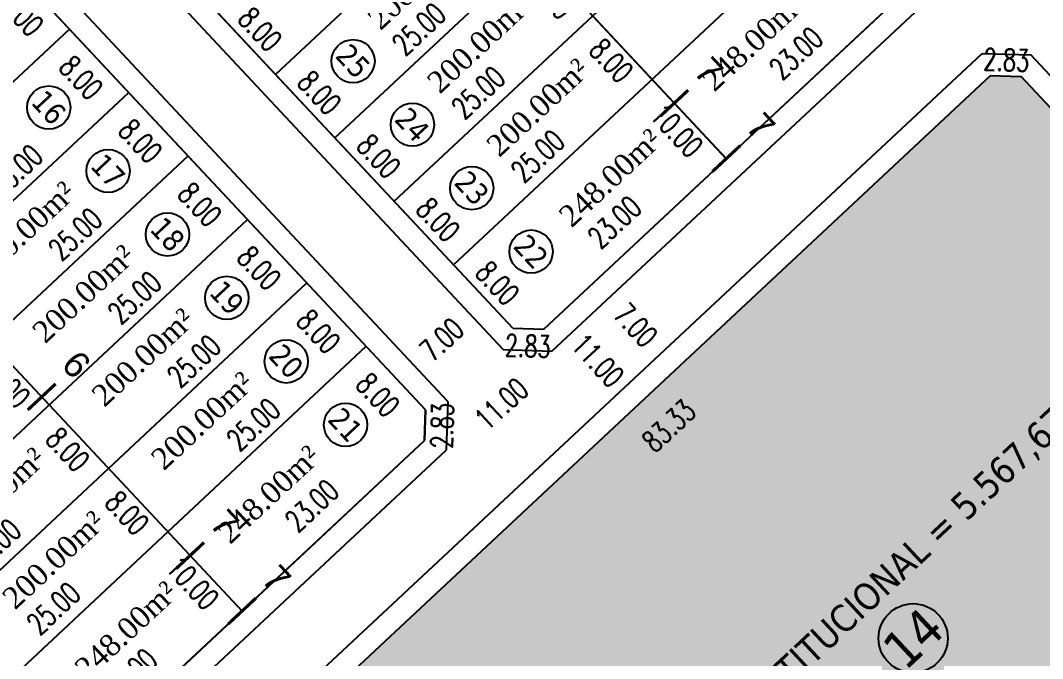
# Model space of a CAD drawing. Header units: metres. Extents: x 436314 to 439216, y 9612307 to 9615043.
# Drawn here: x 437514.5 to 437608.6, y 9614765.9 to 9614824.6 of the extents above; entities that cross this region are included whole.
import ezdxf

# ---------------------------------------------------------------- set-up
doc = ezdxf.new("R2010")
doc.units = ezdxf.units.M
doc.header["$PDMODE"] = 35
doc.header["$PDSIZE"] = 0.1
doc.linetypes.add('ACAD_ISO02W100', pattern=[15, 12, -3])
for name, color, linetype in [('AREA', 7, 'Continuous'), ('Auxiliar', 7, 'Continuous'), ('COTAS', 10, 'Continuous'), ('Eixo Acesso', 2, 'ACAD_ISO02W100'), ('Estacas', 7, 'Continuous'), ('Layer3', 1, 'Continuous'), ('M_FIO', 32, 'Continuous'), ('MEIO_FIO', 7, 'Continuous'), ('ÁREA', 7, 'Continuous')]:
    doc.layers.add(name, color=color, linetype=linetype)
doc.layers.get('0').off()
doc.styles.add('ARIAL', font='arial.ttf')
doc.styles.add('COTAS', font='romans.shx', dxfattribs={"width": 0.7})
doc.styles.add('tahoma', font='tahoma.ttf')
doc.styles.add('ÁREA', font='times.ttf', dxfattribs={"height": 2})
doc.dimstyles.new('C-75', dxfattribs={"dimtxt": 2, "dimasz": 0.2, "dimexe": 0, "dimexo": 0, "dimgap": 1, "dimtad": 0, "dimzin": 4, "dimdsep": 46, "dimtxsty": 'COTAS', "dimblk1": 'BOL-COT', "dimblk2": 'BOL-COT', "dimsah": 1, "dimcen": 0.1, "dimse1": 1, "dimse2": 1, "dimsd1": 1, "dimsd2": 1, "dimclrd": 8, "dimclre": 256, "dimclrt": 256, "dimaunit": 1, "dimadec": 3, "dimazin": 0, "dimtfac": 0.5, "dimtix": 1, "dimtmove": 0, "dimatfit": 3, "dimldrblk": 'BOL-COT', "dimfxl": 1, "dimtolj": 1, "dimtzin": 0, "dimarcsym": 0})

# ---------------------------------------------------------------- blocks, each defined once
blk = doc.blocks.new('Est')
at = {"const_width": 0.2}
blk.add_lwpolyline([(0, -1.2), (0, 1.2)], dxfattribs=at)
blk = doc.blocks.new('*D597')
at = {"layer": 'Defpoints', "color": 0, "transparency": 16777216}
for p in [(2732.276, 1061.554), (2729.996, 1053.553), (2732.276, 1053.554)]:
    blk.add_point(p, dxfattribs=at)
at = {"layer": 'Layer3', "transparency": 16777216, "insert": (2729.996, 1057.553), "char_height": 2, "attachment_point": 5, "rotation": 270.00204, "style": 'COTAS'}
blk.add_mtext('\\A1;8.00', dxfattribs=at)
blk = doc.blocks.new('BOL-COT')
at = {"layer": 'COTAS'}
for p, q in [((-2, 0), (2, 0)), ((0, -3), (0, 3))]:
    blk.add_line(p, q, dxfattribs=at)
blk.add_circle((0, 0), 0.4, dxfattribs=at)
blk = doc.blocks.new('*D598')
at = {"layer": 'Defpoints', "color": 0, "transparency": 16777216}
for p in [(2707.276, 1055.396), (2707.276, 1053.553), (2732.276, 1053.554)]:
    blk.add_point(p, dxfattribs=at)
at = {"layer": 'Layer3', "transparency": 16777216, "insert": (2719.776, 1055.397), "char_height": 2, "attachment_point": 5, "rotation": 0.00204, "style": 'COTAS'}
blk.add_mtext('\\A1;25.00', dxfattribs=at)
blk = doc.blocks.new('*D602')
at = {"layer": 'Defpoints', "color": 0, "transparency": 16777216}
for p in [(2732.276, 1053.554), (2729.997, 1045.553), (2732.276, 1045.554)]:
    blk.add_point(p, dxfattribs=at)
at = {"layer": 'Layer3', "transparency": 16777216, "insert": (2729.997, 1049.553), "char_height": 2, "attachment_point": 5, "rotation": 270.00204, "style": 'COTAS'}
blk.add_mtext('\\A1;8.00', dxfattribs=at)
blk = doc.blocks.new('*D603')
at = {"layer": 'Defpoints', "color": 0, "transparency": 16777216}
for p in [(2707.276, 1047.396), (2707.276, 1045.553), (2732.276, 1045.554)]:
    blk.add_point(p, dxfattribs=at)
at = {"layer": 'Layer3', "transparency": 16777216, "insert": (2719.776, 1047.397), "char_height": 2, "attachment_point": 5, "rotation": 0.00204, "style": 'COTAS'}
blk.add_mtext('\\A1;25.00', dxfattribs=at)
blk = doc.blocks.new('*D607')
at = {"layer": 'Defpoints', "color": 0, "transparency": 16777216}
for p in [(2732.276, 1045.554), (2729.997, 1037.553), (2732.277, 1037.554)]:
    blk.add_point(p, dxfattribs=at)
at = {"layer": 'Layer3', "transparency": 16777216, "insert": (2729.997, 1041.553), "char_height": 2, "attachment_point": 5, "rotation": 270.00204, "style": 'COTAS'}
blk.add_mtext('\\A1;8.00', dxfattribs=at)
blk = doc.blocks.new('*D608')
at = {"layer": 'Defpoints', "color": 0, "transparency": 16777216}
for p in [(2707.277, 1039.396), (2707.277, 1037.553), (2732.277, 1037.554)]:
    blk.add_point(p, dxfattribs=at)
at = {"layer": 'Layer3', "transparency": 16777216, "insert": (2719.777, 1039.397), "char_height": 2, "attachment_point": 5, "rotation": 0.00204, "style": 'COTAS'}
blk.add_mtext('\\A1;25.00', dxfattribs=at)
blk = doc.blocks.new('*D612')
at = {"layer": 'Defpoints', "color": 0, "transparency": 16777216}
for p in [(2707.277, 1031.396), (2707.277, 1029.553), (2732.277, 1029.554)]:
    blk.add_point(p, dxfattribs=at)
at = {"layer": 'Layer3', "transparency": 16777216, "insert": (2719.777, 1031.397), "char_height": 2, "attachment_point": 5, "rotation": 0.00204, "style": 'COTAS'}
blk.add_mtext('\\A1;25.00', dxfattribs=at)
blk = doc.blocks.new('*D614')
at = {"layer": 'Defpoints', "color": 0, "transparency": 16777216}
for p in [(2703.18, 1037.375), (2703.18, 1029.375), (2705.711, 1029.375)]:
    blk.add_point(p, dxfattribs=at)
at = {"layer": 'Layer3', "transparency": 16777216, "insert": (2705.711, 1033.375), "char_height": 2, "attachment_point": 5, "rotation": 270.00204, "style": 'COTAS'}
blk.add_mtext('\\A1;8.00', dxfattribs=at)
blk = doc.blocks.new('*D615')
at = {"layer": 'Defpoints', "color": 0, "transparency": 16777216}
for p in [(2707.276, 1031.588), (2682.277, 1029.543), (2707.277, 1029.553)]:
    blk.add_point(p, dxfattribs=at)
at = {"layer": 'Layer3', "transparency": 16777216, "insert": (2694.776, 1031.583), "char_height": 2, "attachment_point": 5, "rotation": 0.02224, "style": 'COTAS'}
blk.add_mtext('\\A1;25.00', dxfattribs=at)
blk = doc.blocks.new('*D616')
at = {"layer": 'Defpoints', "color": 0, "transparency": 16777216}
for p in [(2732.277, 1029.554), (2729.998, 1021.553), (2732.277, 1021.554)]:
    blk.add_point(p, dxfattribs=at)
at = {"layer": 'Layer3', "transparency": 16777216, "insert": (2729.997, 1025.553), "char_height": 2, "attachment_point": 5, "rotation": 270.00204, "style": 'COTAS'}
blk.add_mtext('\\A1;8.00', dxfattribs=at)
blk = doc.blocks.new('*D617')
at = {"layer": 'Defpoints', "color": 0, "transparency": 16777216}
for p in [(2707.277, 1023.396), (2707.277, 1021.553), (2732.277, 1021.554)]:
    blk.add_point(p, dxfattribs=at)
at = {"layer": 'Layer3', "transparency": 16777216, "insert": (2719.777, 1023.397), "char_height": 2, "attachment_point": 5, "rotation": 0.00204, "style": 'COTAS'}
blk.add_mtext('\\A1;25.00', dxfattribs=at)
blk = doc.blocks.new('*D619')
at = {"layer": 'Defpoints', "color": 0, "transparency": 16777216}
for p in [(2703.18, 1029.375), (2703.18, 1021.375), (2705.711, 1021.375)]:
    blk.add_point(p, dxfattribs=at)
at = {"layer": 'Layer3', "transparency": 16777216, "insert": (2705.711, 1025.375), "char_height": 2, "attachment_point": 5, "rotation": 270.00204, "style": 'COTAS'}
blk.add_mtext('\\A1;8.00', dxfattribs=at)
blk = doc.blocks.new('*D620')
at = {"layer": 'Defpoints', "color": 0, "transparency": 16777216}
for p in [(2707.276, 1023.588), (2682.277, 1021.543), (2707.277, 1021.553)]:
    blk.add_point(p, dxfattribs=at)
at = {"layer": 'Layer3', "transparency": 16777216, "insert": (2694.776, 1023.583), "char_height": 2, "attachment_point": 5, "rotation": 0.02224, "style": 'COTAS'}
blk.add_mtext('\\A1;25.00', dxfattribs=at)
blk = doc.blocks.new('*D621')
at = {"layer": 'Defpoints', "color": 0, "transparency": 16777216}
for p in [(2732.277, 1021.554), (2729.998, 1013.553), (2732.278, 1013.554)]:
    blk.add_point(p, dxfattribs=at)
at = {"layer": 'Layer3', "transparency": 16777216, "insert": (2729.998, 1017.553), "char_height": 2, "attachment_point": 5, "rotation": 270.00204, "style": 'COTAS'}
blk.add_mtext('\\A1;8.00', dxfattribs=at)
blk = doc.blocks.new('*D622')
at = {"layer": 'Defpoints', "color": 0, "transparency": 16777216}
for p in [(2707.277, 1015.396), (2707.278, 1013.553), (2732.278, 1013.554)]:
    blk.add_point(p, dxfattribs=at)
at = {"layer": 'Layer3', "transparency": 16777216, "insert": (2719.777, 1015.397), "char_height": 2, "attachment_point": 5, "rotation": 0.00204, "style": 'COTAS'}
blk.add_mtext('\\A1;25.00', dxfattribs=at)
blk = doc.blocks.new('*D624')
at = {"layer": 'Defpoints', "color": 0, "transparency": 16777216}
for p in [(2703.18, 1021.375), (2703.181, 1013.375), (2705.711, 1013.375)]:
    blk.add_point(p, dxfattribs=at)
at = {"layer": 'Layer3', "transparency": 16777216, "insert": (2705.711, 1017.375), "char_height": 2, "attachment_point": 5, "rotation": 270.00204, "style": 'COTAS'}
blk.add_mtext('\\A1;8.00', dxfattribs=at)
blk = doc.blocks.new('*D625')
at = {"layer": 'Defpoints', "color": 0, "transparency": 16777216}
for p in [(2707.277, 1015.588), (2682.278, 1013.543), (2707.278, 1013.553)]:
    blk.add_point(p, dxfattribs=at)
at = {"layer": 'Layer3', "transparency": 16777216, "insert": (2694.777, 1015.583), "char_height": 2, "attachment_point": 5, "rotation": 0.02224, "style": 'COTAS'}
blk.add_mtext('\\A1;25.00', dxfattribs=at)
blk = doc.blocks.new('*D626')
at = {"layer": 'Defpoints', "color": 0, "transparency": 16777216}
for p in [(2732.278, 1013.554), (2729.998, 1005.553), (2732.278, 1005.554)]:
    blk.add_point(p, dxfattribs=at)
at = {"layer": 'Layer3', "transparency": 16777216, "insert": (2729.998, 1009.553), "char_height": 2, "attachment_point": 5, "rotation": 270.00204, "style": 'COTAS'}
blk.add_mtext('\\A1;8.00', dxfattribs=at)
blk = doc.blocks.new('*D627')
at = {"layer": 'Defpoints', "color": 0, "transparency": 16777216}
for p in [(2707.106, 1006.26), (2707.106, 1002.43), (2730.106, 1002.43)]:
    blk.add_point(p, dxfattribs=at)
at = {"layer": 'Layer3', "transparency": 16777216, "insert": (2718.606, 1006.26), "char_height": 2, "attachment_point": 5, "rotation": 0.00204, "style": 'COTAS'}
blk.add_mtext('\\A1;23.00', dxfattribs=at)
blk = doc.blocks.new('*D629')
at = {"layer": 'Defpoints', "color": 0, "transparency": 16777216}
for p in [(2707.278, 1006.303), (2684.278, 1003.552), (2707.278, 1003.553)]:
    blk.add_point(p, dxfattribs=at)
at = {"layer": 'Layer3', "transparency": 16777216, "insert": (2695.778, 1006.303), "char_height": 2, "attachment_point": 5, "rotation": 0.00204, "style": 'COTAS'}
blk.add_mtext('\\A1;23.00', dxfattribs=at)
blk = doc.blocks.new('*D630')
at = {"layer": 'Defpoints', "color": 0, "transparency": 16777216}
for p in [(2707.278, 1013.553), (2705.714, 1003.553), (2707.278, 1003.553)]:
    blk.add_point(p, dxfattribs=at)
at = {"layer": 'Layer3', "transparency": 16777216, "insert": (2705.714, 1008.553), "char_height": 2, "attachment_point": 5, "rotation": 270.00204, "style": 'COTAS'}
blk.add_mtext('\\A1;10.00', dxfattribs=at)
blk = doc.blocks.new('*D700')
at = {"layer": 'Defpoints', "color": 0, "transparency": 16777216}
for p in [(2743.276, 1045.554), (2743.277, 1037.554), (2745.069, 1037.554)]:
    blk.add_point(p, dxfattribs=at)
at = {"layer": 'Layer3', "transparency": 16777216, "insert": (2745.069, 1041.554), "char_height": 2, "attachment_point": 5, "rotation": 270.00204, "style": 'COTAS'}
blk.add_mtext('\\A1;8.00', dxfattribs=at)
blk = doc.blocks.new('*D702')
at = {"layer": 'Defpoints', "color": 0, "transparency": 16777216}
for p in [(2768.276, 1039.59), (2768.277, 1037.555), (2743.277, 1037.545)]:
    blk.add_point(p, dxfattribs=at)
at = {"layer": 'Layer3', "transparency": 16777216, "insert": (2755.776, 1039.585), "char_height": 2, "attachment_point": 5, "rotation": 0.02224, "style": 'COTAS'}
blk.add_mtext('\\A1;25.00', dxfattribs=at)
blk = doc.blocks.new('*D704')
at = {"layer": 'Defpoints', "color": 0, "transparency": 16777216}
for p in [(2743.277, 1037.554), (2743.277, 1029.554), (2745.069, 1029.554)]:
    blk.add_point(p, dxfattribs=at)
at = {"layer": 'Layer3', "transparency": 16777216, "insert": (2745.069, 1033.554), "char_height": 2, "attachment_point": 5, "rotation": 270.00204, "style": 'COTAS'}
blk.add_mtext('\\A1;8.00', dxfattribs=at)
blk = doc.blocks.new('*D706')
at = {"layer": 'Defpoints', "color": 0, "transparency": 16777216}
for p in [(2768.276, 1031.59), (2743.277, 1029.545), (2768.277, 1029.555)]:
    blk.add_point(p, dxfattribs=at)
at = {"layer": 'Layer3', "transparency": 16777216, "insert": (2755.776, 1031.585), "char_height": 2, "attachment_point": 5, "rotation": 0.02224, "style": 'COTAS'}
blk.add_mtext('\\A1;25.00', dxfattribs=at)
blk = doc.blocks.new('*D709')
at = {"layer": 'Defpoints', "color": 0, "transparency": 16777216}
for p in [(2743.277, 1029.554), (2743.277, 1021.554), (2745.069, 1021.554)]:
    blk.add_point(p, dxfattribs=at)
at = {"layer": 'Layer3', "transparency": 16777216, "insert": (2745.069, 1025.554), "char_height": 2, "attachment_point": 5, "rotation": 270.00204, "style": 'COTAS'}
blk.add_mtext('\\A1;8.00', dxfattribs=at)
blk = doc.blocks.new('*D710')
at = {"layer": 'Defpoints', "color": 0, "transparency": 16777216}
for p in [(2764.18, 1029.377), (2764.18, 1021.377), (2766.711, 1021.377)]:
    blk.add_point(p, dxfattribs=at)
at = {"layer": 'Layer3', "transparency": 16777216, "insert": (2766.711, 1025.377), "char_height": 2, "attachment_point": 5, "rotation": 270.00204, "style": 'COTAS'}
blk.add_mtext('\\A1;8.00', dxfattribs=at)
blk = doc.blocks.new('*D711')
at = {"layer": 'Defpoints', "color": 0, "transparency": 16777216}
for p in [(2768.276, 1023.59), (2743.277, 1021.545), (2768.277, 1021.555)]:
    blk.add_point(p, dxfattribs=at)
at = {"layer": 'Layer3', "transparency": 16777216, "insert": (2755.776, 1023.585), "char_height": 2, "attachment_point": 5, "rotation": 0.02224, "style": 'COTAS'}
blk.add_mtext('\\A1;25.00', dxfattribs=at)
blk = doc.blocks.new('*D713')
at = {"layer": 'Defpoints', "color": 0, "transparency": 16777216}
for p in [(2768.277, 1015.399), (2768.278, 1013.555), (2793.278, 1013.556)]:
    blk.add_point(p, dxfattribs=at)
at = {"layer": 'Layer3', "transparency": 16777216, "insert": (2780.777, 1015.399), "char_height": 2, "attachment_point": 5, "rotation": 0.00204, "style": 'COTAS'}
blk.add_mtext('\\A1;25.00', dxfattribs=at)
blk = doc.blocks.new('*D714')
at = {"layer": 'Defpoints', "color": 0, "transparency": 16777216}
for p in [(2743.277, 1021.554), (2743.278, 1013.554), (2745.07, 1013.554)]:
    blk.add_point(p, dxfattribs=at)
at = {"layer": 'Layer3', "transparency": 16777216, "insert": (2745.07, 1017.554), "char_height": 2, "attachment_point": 5, "rotation": 270.00204, "style": 'COTAS'}
blk.add_mtext('\\A1;8.00', dxfattribs=at)
blk = doc.blocks.new('*D715')
at = {"layer": 'Defpoints', "color": 0, "transparency": 16777216}
for p in [(2764.18, 1021.377), (2764.181, 1013.377), (2766.711, 1013.377)]:
    blk.add_point(p, dxfattribs=at)
at = {"layer": 'Layer3', "transparency": 16777216, "insert": (2766.711, 1017.377), "char_height": 2, "attachment_point": 5, "rotation": 270.00204, "style": 'COTAS'}
blk.add_mtext('\\A1;8.00', dxfattribs=at)
blk = doc.blocks.new('*D716')
at = {"layer": 'Defpoints', "color": 0, "transparency": 16777216}
for p in [(2768.277, 1015.59), (2743.278, 1013.545), (2768.278, 1013.555)]:
    blk.add_point(p, dxfattribs=at)
at = {"layer": 'Layer3', "transparency": 16777216, "insert": (2755.777, 1015.585), "char_height": 2, "attachment_point": 5, "rotation": 0.02224, "style": 'COTAS'}
blk.add_mtext('\\A1;25.00', dxfattribs=at)
blk = doc.blocks.new('*D718')
at = {"layer": 'Defpoints', "color": 0, "transparency": 16777216}
for p in [(2768.106, 1006.262), (2768.106, 1002.432), (2791.106, 1002.433)]:
    blk.add_point(p, dxfattribs=at)
at = {"layer": 'Layer3', "transparency": 16777216, "insert": (2779.606, 1006.262), "char_height": 2, "attachment_point": 5, "rotation": 0.00204, "style": 'COTAS'}
blk.add_mtext('\\A1;23.00', dxfattribs=at)
blk = doc.blocks.new('*D719')
at = {"layer": 'Defpoints', "color": 0, "transparency": 16777216}
for p in [(2743.278, 1013.554), (2743.278, 1005.554), (2745.07, 1005.554)]:
    blk.add_point(p, dxfattribs=at)
at = {"layer": 'Layer3', "transparency": 16777216, "insert": (2745.07, 1009.554), "char_height": 2, "attachment_point": 5, "rotation": 270.00204, "style": 'COTAS'}
blk.add_mtext('\\A1;8.00', dxfattribs=at)
blk = doc.blocks.new('*D720')
at = {"layer": 'Defpoints', "color": 0, "transparency": 16777216}
for p in [(2768.278, 1006.305), (2745.278, 1003.554), (2768.278, 1003.555)]:
    blk.add_point(p, dxfattribs=at)
at = {"layer": 'Layer3', "transparency": 16777216, "insert": (2756.778, 1006.305), "char_height": 2, "attachment_point": 5, "rotation": 0.00204, "style": 'COTAS'}
blk.add_mtext('\\A1;23.00', dxfattribs=at)
blk = doc.blocks.new('*D721')
at = {"layer": 'Defpoints', "color": 0, "transparency": 16777216}
for p in [(2768.278, 1013.555), (2766.714, 1003.555), (2768.278, 1003.555)]:
    blk.add_point(p, dxfattribs=at)
at = {"layer": 'Layer3', "transparency": 16777216, "insert": (2766.714, 1008.555), "char_height": 2, "attachment_point": 5, "rotation": 270.00204, "style": 'COTAS'}
blk.add_mtext('\\A1;10.00', dxfattribs=at)
blk = doc.blocks.new('*D822')
at = {"layer": 'Defpoints', "color": 0, "transparency": 16777216}
for p in [(2732.277, 1037.554), (2729.997, 1029.553), (2732.277, 1029.554)]:
    blk.add_point(p, dxfattribs=at)
at = {"layer": 'Layer3', "transparency": 16777216, "insert": (2729.997, 1033.553), "char_height": 2, "attachment_point": 5, "rotation": 270.00204, "style": 'COTAS'}
blk.add_mtext('\\A1;8.00', dxfattribs=at)
blk = doc.blocks.new('*D834')
at = {"layer": 'Defpoints', "color": 0, "transparency": 16777216}
for p in [(2732.278, 1005.554), (2730.278, 1003.553), (2731.385, 1002.447)]:
    blk.add_point(p, dxfattribs=at)
at = {"layer": 'Layer3', "transparency": 16777216, "insert": (2732.385, 1003.447), "char_height": 2, "attachment_point": 5, "rotation": 45.00204, "style": 'COTAS'}
blk.add_mtext('\\A1;2.83', dxfattribs=at)
blk = doc.blocks.new('*D835')
at = {"layer": 'Defpoints', "color": 0, "transparency": 16777216}
for p in [(2743.278, 1005.554), (2745.278, 1003.554), (2744.158, 1002.434)]:
    blk.add_point(p, dxfattribs=at)
at = {"layer": 'Layer3', "transparency": 16777216, "insert": (2743.158, 1003.434), "char_height": 2, "attachment_point": 5, "rotation": 315.00204, "style": 'COTAS'}
blk.add_mtext('\\A1;2.83', dxfattribs=at)
blk = doc.blocks.new('*D901')
at = {"layer": 'Defpoints', "color": 0, "transparency": 16777216}
for p in [(2793.278, 990.556), (2789.77, 928.756), (2793.281, 928.756)]:
    blk.add_point(p, dxfattribs=at)
at = {"layer": 'Layer3', "transparency": 16777216, "insert": (2789.769, 959.656), "char_height": 2, "attachment_point": 5, "rotation": 270.00204, "style": 'COTAS'}
blk.add_mtext('\\A1;61.80', dxfattribs=at)
blk = doc.blocks.new('*D842')
at = {"layer": 'Defpoints', "color": 0, "transparency": 16777216}
for p in [(2791.278, 992.556), (2794.317, 991.595), (2793.278, 990.556)]:
    blk.add_point(p, dxfattribs=at)
at = {"layer": 'Layer3', "transparency": 16777216, "insert": (2793.317, 992.595), "char_height": 2, "attachment_point": 5, "rotation": 315.00204, "style": 'COTAS'}
blk.add_mtext('\\A1;2.83', dxfattribs=at)
blk = doc.blocks.new('*D873')
at = {"layer": 'Defpoints', "color": 0, "transparency": 16777216}
for p in [(2732.278, 1005.662), (2743.278, 1005.554), (2743.234, 1001.13)]:
    blk.add_point(p, dxfattribs=at)
at = {"layer": 'Layer3', "transparency": 16777216, "insert": (2737.734, 1001.184), "char_height": 2, "attachment_point": 5, "rotation": 359.43568, "style": 'COTAS'}
blk.add_mtext('\\A1;11.00', dxfattribs=at)
blk = doc.blocks.new('*D874')
at = {"layer": 'Defpoints', "color": 0, "transparency": 16777216}
for p in [(2734.278, 1009.264), (2741.278, 1009.264), (2741.278, 1009.264)]:
    blk.add_point(p, dxfattribs=at)
at = {"layer": 'Layer3', "transparency": 16777216, "insert": (2737.778, 1009.264), "char_height": 2, "attachment_point": 5, "rotation": 0.00204, "style": 'COTAS'}
blk.add_mtext('\\A1;7.00', dxfattribs=at)
blk = doc.blocks.new('*D875')
at = {"layer": 'Defpoints', "color": 0, "transparency": 16777216}
for p in [(2745.521, 1001.554), (2745.521, 994.554), (2751.721, 994.554)]:
    blk.add_point(p, dxfattribs=at)
at = {"layer": 'Layer3', "transparency": 16777216, "insert": (2751.721, 998.054), "char_height": 2, "attachment_point": 5, "rotation": 270.00204, "style": 'COTAS'}
blk.add_mtext('\\A1;7.00', dxfattribs=at)
blk = doc.blocks.new('*D876')
at = {"layer": 'Defpoints', "color": 0, "transparency": 16777216}
for p in [(2745.278, 1003.554), (2745.278, 992.554), (2746.952, 992.554)]:
    blk.add_point(p, dxfattribs=at)
at = {"layer": 'Layer3', "transparency": 16777216, "insert": (2746.951, 998.054), "char_height": 2, "attachment_point": 5, "rotation": 270.00204, "style": 'COTAS'}
blk.add_mtext('\\A1;11.00', dxfattribs=at)
blk = doc.blocks.new('*D906')
at = {"layer": 'Defpoints', "color": 0, "transparency": 16777216}
for p in [(2791.28, 932.099), (2703.951, 928.74), (2791.281, 928.743)]:
    blk.add_point(p, dxfattribs=at)
at = {"layer": 'Layer3', "transparency": 16777216, "insert": (2748.874, 932.097), "char_height": 2, "attachment_point": 5, "rotation": 0.00204, "style": 'COTAS'}
blk.add_mtext('\\A1;87.33', dxfattribs=at)
blk = doc.blocks.new('*D907')
at = {"layer": 'Defpoints', "color": 0, "transparency": 16777216}
for p in [(2705.948, 992.54), (2789.278, 992.543), (2705.948, 989.182)]:
    blk.add_point(p, dxfattribs=at)
at = {"layer": 'Layer3', "transparency": 16777216, "insert": (2747.613, 989.183), "char_height": 2, "attachment_point": 5, "rotation": 0.00204, "style": 'COTAS'}
blk.add_mtext('\\A1;83.33', dxfattribs=at)
blk = doc.blocks.new('*D909')
at = {"layer": 'Defpoints', "color": 0, "transparency": 16777216}
for p in [(2793.28, 932.111), (2705.951, 928.753), (2793.281, 928.756)]:
    blk.add_point(p, dxfattribs=at)
at = {"layer": 'Layer3', "transparency": 16777216, "insert": (2750.874, 932.11), "char_height": 2, "attachment_point": 5, "rotation": 0.00204, "style": 'COTAS'}
blk.add_mtext('\\A1;87.33', dxfattribs=at)
blk = doc.blocks.new('atutu')
at = {"layer": 'Layer3'}
h = blk.add_hatch(color=101, dxfattribs=at)
h.dxf.hatch_style = 1
h.set_gradient(color1=(131, 236, 156), color2=(83, 228, 117), one_color=1, tint=0.61)
h.paths.add_polyline_path([(2752.999, 957.366, 1), (2748.371, 961.737, 1)])
at = {"layer": 'MEIO_FIO'}
h = blk.add_hatch(dxfattribs=at)
h.set_pattern_fill('AR-CONC', color=5, scale=0.2)
h.set_pattern_definition([(50, (-474828.2892, -9591283.5444), (1.4345203652, -0.12550426997), [0.15, -1.65]), (355, (-474828.2892, -9591283.5444), (-0.27750266723, 1.5043842674), [0.12, -1.32]), (100.45144446, (-474828.1696, -9591283.5549), (1.15701769345, 1.37887998194), [0.127480384, -1.402284224]), (46.1842, (-474828.2892, -9591283.1444), (2.13448266134, -0.3310385616), [0.225, -2.475]), (96.63563549, (-474828.1113, -9591283.172), (1.86932389135, 1.94823720155), [0.191220684, -2.10342752]), (351.18416399, (-474828.2892, -9591283.1444), (1.8693238901, 1.94823720054), [0.18, -1.980000002]), (21, (-474828.0892, -9591283.2444), (1.19381410424, -0.80523778133), [0.15, -1.65]), (326, (-474828.0892, -9591283.2444), (0.48663066384, 1.4503000901), [0.12, -1.32]), (71.45144474, (-474827.9897, -9591283.3115), (1.68044475346, 0.64506230561), [0.12748038, -1.402284224]), (37.5, (-474828.2892, -9591283.54443), (0.024319710635, 0.665787707663), [0, -1.304, 0, -1.34, 0, -1.325]), (7.5, (-474828.2892, -9591283.5444), (0.526139074884, 0.788823423765), [0, -0.764, 0, -1.274, 0, -0.505]), (327.5, (-474828.7352, -9591283.54443), (1.067644872345, -0.04510974347), [0, -0.5, 0, -1.56, 0, -2.07]), (317.5, (-474828.9352, -9591283.5444), (1.166372338685, 0.200209964665), [0, -0.65, 0, -1.036, 0, -1.47])])
h.paths.add_polyline_path([(2707.948, 992.553), (2705.948, 990.553), (2705.951, 930.175, -0.414224), (2707.358, 928.768), (2793.281, 928.768), (2793.278, 990.556), (2791.278, 992.556)])
h.paths.add_polyline_path([(2753.868, 959.551, -1), (2747.502, 959.551, -1)], flags=0)
h.paths.add_polyline_path([(2747.574, 930.61), (2754.174, 930.61), (2754.174, 933.61), (2747.574, 933.61)], flags=24)
h.paths.add_polyline_path([(2788.586, 962.922), (2788.586, 956.389), (2791.586, 956.389), (2791.586, 962.922)], flags=24)
h.paths.add_polyline_path([(2746.313, 987.696), (2752.913, 987.696), (2752.913, 990.696), (2746.313, 990.696)], flags=24)
h.paths.add_polyline_path([(2708.209, 962.919), (2708.209, 956.386), (2711.209, 956.386), (2711.209, 962.919)], flags=24)
h.paths.add_polyline_path([(2746.977, 955.932), (2753.982, 955.932), (2753.982, 963.493), (2746.976, 963.493)], flags=24)
h.paths.add_polyline_path([(2724.621, 962.405), (2783.404, 962.359), (2783.409, 968.452), (2724.626, 968.497)], flags=24)
at = {"layer": 'Layer3', "color": 0}
for p, q in [((2732.278, 1005.554), (2730.278, 1003.553)), ((2743.278, 1005.554), (2745.278, 1003.554))]:
    blk.add_line(p, q, dxfattribs=at)
for points in [[(2707.273, 1150.553), (2707.278, 1003.553)], [(2768.273, 1150.555), (2768.278, 1003.555)], [(2732.278, 1005.554), (2732.273, 1148.554)], [(2743.278, 1005.554), (2743.273, 1148.554)], [(2682.276, 1053.552), (2732.276, 1053.554)], [(2682.276, 1045.552), (2732.276, 1045.554)], [(2682.277, 1037.552), (2732.277, 1037.554)], [(2743.277, 1037.554), (2793.277, 1037.556)], [(2682.277, 1029.552), (2732.277, 1029.554)], [(2743.277, 1029.554), (2793.277, 1029.556)], [(2682.277, 1021.552), (2732.277, 1021.554)], [(2743.277, 1021.554), (2793.277, 1021.556)], [(2682.278, 1013.552), (2732.278, 1013.554)], [(2743.278, 1013.554), (2793.278, 1013.556)], [(2684.278, 1003.552), (2730.278, 1003.553)], [(2745.278, 1003.554), (2791.278, 1003.556)], [(2707.948, 992.553), (2791.278, 992.556)], [(2707.948, 992.553), (2791.278, 992.556)], [(2791.278, 992.556), (2793.278, 990.556)], [(2793.281, 928.756), (2793.278, 990.556)]]:
    blk.add_lwpolyline(points, dxfattribs=at)
for centre, radius in [((2725.946, 1049.574), 1.991), ((2725.947, 1041.574), 1.991), ((2725.947, 1033.574), 1.991), ((2749.316, 1033.566), 1.991), ((2725.947, 1025.574), 1.991), ((2749.316, 1025.566), 1.991), ((2725.947, 1017.574), 1.991), ((2749.317, 1017.566), 1.991), ((2725.948, 1009.574), 1.991), ((2749.317, 1009.566), 1.991), ((2750.685, 959.551), 3.183)]:
    blk.add_circle(centre, radius, dxfattribs=at)
at = {"layer": 'M_FIO'}
for p, q in [((2734.278, 1004.725), (2731.106, 1001.554)), ((2734.278, 1004.725), (2731.106, 1001.554)), ((2741.278, 1004.725), (2744.45, 1001.554)), ((2741.278, 1004.725), (2744.45, 1001.554))]:
    blk.add_line(p, q, dxfattribs=at)
for points in [[(2734.278, 1004.725), (2734.273, 1149.382)], [(2734.278, 1004.725), (2734.273, 1149.382)], [(2741.278, 1004.725), (2741.273, 1149.382)], [(2741.278, 1004.725), (2741.273, 1149.382)], [(2683.45, 1001.552), (2731.106, 1001.554)], [(2683.45, 1001.552), (2731.106, 1001.554)], [(2744.45, 1001.554), (2792.106, 1001.556)], [(2744.45, 1001.554), (2792.106, 1001.556)], [(2707.12, 994.553), (2792.107, 994.556)], [(2707.12, 994.553), (2792.107, 994.556)], [(2792.107, 994.556), (2795.278, 991.384)], [(2792.107, 994.556), (2795.278, 991.384)], [(2795.281, 928.756), (2795.278, 991.384)], [(2795.281, 928.756), (2795.278, 991.384)]]:
    blk.add_lwpolyline(points, dxfattribs=at)
at = {"layer": 'AREA', "color": 0, "linetype": 'ByBlock', "lineweight": -2, "style": 'tahoma'}
blk.add_text('ÁREA INSTITUCIONAL = 5.567,67m²', height=2.5, rotation=359.95573, dxfattribs=at).set_placement((2725.654, 964.041))
at = {"layer": 'Layer3', "color": 5, "char_height": 2, "attachment_point": 5, "rotation": 270.04973, "style": 'tahoma'}
for s, insert in [('\\A1;16', (2725.946, 1049.574)), ('\\A1;17', (2725.947, 1041.574)), ('\\A1;18', (2725.947, 1033.574)), ('\\A1;25', (2749.316, 1033.566)), ('\\A1;19', (2725.947, 1025.574)), ('\\A1;24', (2749.316, 1025.566)), ('\\A1;20', (2725.947, 1017.574)), ('\\A1;23', (2749.317, 1017.566)), ('\\A1;21', (2725.948, 1009.574)), ('\\A1;22', (2749.317, 1009.566))]:
    blk.add_mtext(s, dxfattribs=dict(at, insert=insert))
at = {"layer": 'Layer3', "color": 1, "insert": (2750.685, 959.551), "char_height": 3.5, "attachment_point": 5, "rotation": 0.00204, "style": 'tahoma'}
blk.add_mtext('\\A1;14', dxfattribs=at)
at = {"layer": 'ÁREA', "linetype": 'Continuous', "lineweight": -2, "extrusion": (0.026231, -0.000470843, 0.999656), "style": 'ÁREA'}
for s, p in [('200.00m²', (1090.348, -2690.859, 66.066)), ('200.00m²', (1082.349, -2691.002, 66.07)), ('200.00m²', (1083.1, -2733.228, 67.178)), ('200.00m²', (1074.004, -2672.403, 65.582)), ('200.00m²', (1074.35, -2691.146, 66.073)), ('200.00m²', (1075.101, -2733.372, 67.182)), ('200.00m²', (1066.006, -2672.547, 65.585)), ('200.00m²', (1066.352, -2691.29, 66.077)), ('200.00m²', (1067.103, -2733.516, 67.185)), ('248.00m²', (1056.732, -2673.158, 65.601)), ('248.00m²', (1057.227, -2691.283, 66.077)), ('248.00m²', (1057.829, -2734.128, 67.201)), ('248.00m²', (1058.324, -2752.252, 67.677))]:
    blk.add_text(s, height=2, rotation=271, dxfattribs=at).set_placement(p)
at = {"layer": 'Layer3', "color": 0}
for p1, p2, distance, picture, middle in [((2732.276, 1061.554), (2732.276, 1053.554), -2.28, '*D597', (2729.996, 1057.553)), ((2732.276, 1053.554), (2707.276, 1053.553), -1.844, '*D598', (2719.776, 1055.397)), ((2732.276, 1053.554), (2732.276, 1045.554), -2.28, '*D602', (2729.997, 1049.553)), ((2732.276, 1045.554), (2707.276, 1045.553), -1.844, '*D603', (2719.776, 1047.397)), ((2732.276, 1045.554), (2732.277, 1037.554), -2.28, '*D607', (2729.997, 1041.553)), ((2743.276, 1045.554), (2743.277, 1037.554), 1.792, '*D700', (2745.069, 1041.554)), ((2732.277, 1037.554), (2707.277, 1037.553), -1.844, '*D608', (2719.777, 1039.397)), ((2743.277, 1037.545), (2768.277, 1037.555), 2.035, '*D702', (2755.776, 1039.585)), ((2732.277, 1037.554), (2732.277, 1029.554), -2.28, '*D822', (2729.997, 1033.553)), ((2743.277, 1037.554), (2743.277, 1029.554), 1.792, '*D704', (2745.069, 1033.554)), ((2682.277, 1029.543), (2707.277, 1029.553), 2.035, '*D615', (2694.776, 1031.583)), ((2743.277, 1029.545), (2768.277, 1029.555), 2.035, '*D706', (2755.776, 1031.585)), ((2732.277, 1029.554), (2707.277, 1029.553), -1.844, '*D612', (2719.777, 1031.397)), ((2732.277, 1029.554), (2732.277, 1021.554), -2.28, '*D616', (2729.997, 1025.553)), ((2743.277, 1029.554), (2743.277, 1021.554), 1.792, '*D709', (2745.069, 1025.554)), ((2682.277, 1021.543), (2707.277, 1021.553), 2.035, '*D620', (2694.776, 1023.583)), ((2732.277, 1021.554), (2707.277, 1021.553), -1.844, '*D617', (2719.777, 1023.397)), ((2743.277, 1021.545), (2768.277, 1021.555), 2.035, '*D711', (2755.776, 1023.585)), ((2732.277, 1021.554), (2732.278, 1013.554), -2.28, '*D621', (2729.998, 1017.553)), ((2743.277, 1021.554), (2743.278, 1013.554), 1.792, '*D714', (2745.07, 1017.554)), ((2682.278, 1013.543), (2707.278, 1013.553), 2.035, '*D625', (2694.777, 1015.583)), ((2743.278, 1013.545), (2768.278, 1013.555), 2.035, '*D716', (2755.777, 1015.585)), ((2732.278, 1013.554), (2707.278, 1013.553), -1.844, '*D622', (2719.777, 1015.397)), ((2793.278, 1013.556), (2768.278, 1013.555), -1.844, '*D713', (2780.777, 1015.399)), ((2707.278, 1013.553), (2707.278, 1003.553), -1.564, '*D630', (2705.714, 1008.553)), ((2732.278, 1013.554), (2732.278, 1005.554), -2.28, '*D626', (2729.998, 1009.553)), ((2743.278, 1013.554), (2743.278, 1005.554), 1.792, '*D719', (2745.07, 1009.554)), ((2768.278, 1013.555), (2768.278, 1003.555), -1.564, '*D721', (2766.714, 1008.555)), ((2684.278, 1003.552), (2707.278, 1003.553), 2.75, '*D629', (2695.778, 1006.303)), ((2730.106, 1002.43), (2707.106, 1002.43), -3.83, '*D627', (2718.606, 1006.26)), ((2745.278, 1003.554), (2768.278, 1003.555), 2.75, '*D720', (2756.778, 1006.305)), ((2791.106, 1002.433), (2768.106, 1002.432), -3.83, '*D718', (2779.606, 1006.262)), ((2732.278, 1005.554), (2730.278, 1003.553), 1.565, '*D834', (2732.385, 1003.447)), ((2743.278, 1005.554), (2745.278, 1003.554), -1.584, '*D835', (2743.158, 1003.434)), ((2791.278, 992.556), (2793.278, 990.556), 1.469, '*D842', (2793.317, 992.595)), ((2789.278, 992.543), (2705.948, 992.54), 3.359, '*D907', (2747.613, 989.183)), ((2793.278, 990.556), (2793.281, 928.756), -3.51, '*D901', (2789.769, 959.656))]:
    dim = blk.add_aligned_dim(p1=p1, p2=p2, distance=distance, dimstyle='C-75', dxfattribs=at)
    dim.commit()
    dim.dimension.update_dxf_attribs({"geometry": picture, "text_midpoint": middle})
for base, p1, p2, angle, picture, middle in [((2705.711, 1029.375), (2703.18, 1037.375), (2703.18, 1029.375), 270.00204, '*D614', (2705.711, 1033.375)), ((2705.711, 1021.375), (2703.18, 1029.375), (2703.18, 1021.375), 270.00204, '*D619', (2705.711, 1025.375)), ((2766.711, 1021.377), (2764.18, 1029.377), (2764.18, 1021.377), 270.00204, '*D710', (2766.711, 1025.377)), ((2705.711, 1013.375), (2703.18, 1021.375), (2703.181, 1013.375), 270.00204, '*D624', (2705.711, 1017.375)), ((2766.711, 1013.377), (2764.18, 1021.377), (2764.181, 1013.377), 270.00204, '*D715', (2766.711, 1017.377)), ((2791.28, 932.099), (2703.951, 928.74), (2791.281, 928.743), 0.00204, '*D906', (2748.874, 932.097)), ((2793.28, 932.111), (2705.951, 928.753), (2793.281, 928.756), 0.00204, '*D909', (2750.874, 932.11))]:
    dim = blk.add_linear_dim(base=base, p1=p1, p2=p2, angle=angle, dimstyle='C-75', dxfattribs=at)
    dim.commit()
    dim.dimension.update_dxf_attribs({"geometry": picture, "text_midpoint": middle, "dimtype": 129})
for p1, p2, distance, picture, middle in [((2734.278, 1009.264), (2741.278, 1009.264), 0, '*D874', (2737.778, 1009.264)), ((2732.278, 1005.662), (2743.278, 1005.554), -4.424, '*D873', (2737.734, 1001.184)), ((2745.278, 1003.554), (2745.278, 992.554), 1.673, '*D876', (2746.951, 998.054)), ((2745.521, 1001.554), (2745.521, 994.554), 6.2, '*D875', (2751.721, 998.054))]:
    dim = blk.add_aligned_dim(p1=p1, p2=p2, distance=distance, dimstyle='C-75', override={"dimfxl": 1.25}, dxfattribs=at)
    dim.commit()
    dim.dimension.update_dxf_attribs({"geometry": picture, "text_midpoint": middle})

msp = doc.modelspace()

# ---------------------------------------------------------------- linework, layer by layer
at = {"layer": 'Auxiliar', "color": 2, "linetype": 'Continuous', "lineweight": -3}
for p, q in [((437559.841, 9614796.29), (437462.18, 9614900.749)), ((437551.804, 9614788.778), (437454.145, 9614893.236)), ((437562.667, 9614796.195), (437596.269, 9614827.61)), ((437559.841, 9614796.29), (437562.667, 9614796.195)), ((437551.709, 9614785.951), (437551.804, 9614788.778)), ((437518.107, 9614754.536), (437551.709, 9614785.951))]:
    msp.add_line(p, q, dxfattribs=at)
at = {"layer": 'Eixo Acesso', "color": 2, "linetype": 'Continuous', "lineweight": -3, "ltscale": 3}
for p, q in [((437479.078, 9614919.284), (437579.468, 9614811.903)), ((437434.52, 9614877.626), (437534.908, 9614770.244))]:
    msp.add_line(p, q, dxfattribs=at)

# ---------------------------------------------------------------- block references
at = {"rotation": 43.07140519794264}
msp.add_blockref('atutu', (436242.57, 9612188.321), dxfattribs=at)
at = {"layer": 'Estacas', "color": 7, "linetype": 'Continuous', "lineweight": -3, "xscale": 1.458333333106969, "yscale": 1.458333333106969, "zscale": 1.458333333106969}
for p, rotation in [((437574.687, 9614817.016), 313.0727515613228), ((437579.468, 9614811.903), 313.0727515613228), ((437516.47, 9614789.966), 313.0719712210284), ((437530.128, 9614775.357), 313.0719712210284), ((437534.908, 9614770.244), 313.0719712210284)]:
    msp.add_blockref('Est', p, dxfattribs=dict(at, rotation=rotation))

# ---------------------------------------------------------------- texts
at = {"layer": 'Estacas', "color": 7, "linetype": 'Continuous', "lineweight": -3, "char_height": 2.4, "attachment_point": 8, "style": 'ARIAL'}
for s, insert, rotation in [('{\\C256;7}', (437576.988, 9614819.167), 313.07275), ('{\\C256;7}', (437581.769, 9614814.054), 313.07275), ('{\\C256;6}', (437518.771, 9614792.118), 313.07197), ('{\\C256;7}', (437532.429, 9614777.508), 313.07197), ('{\\C256;7}', (437537.209, 9614772.395), 313.07197)]:
    msp.add_mtext(s, dxfattribs=dict(at, insert=insert, rotation=rotation))

doc.saveas('drawing.dxf')
